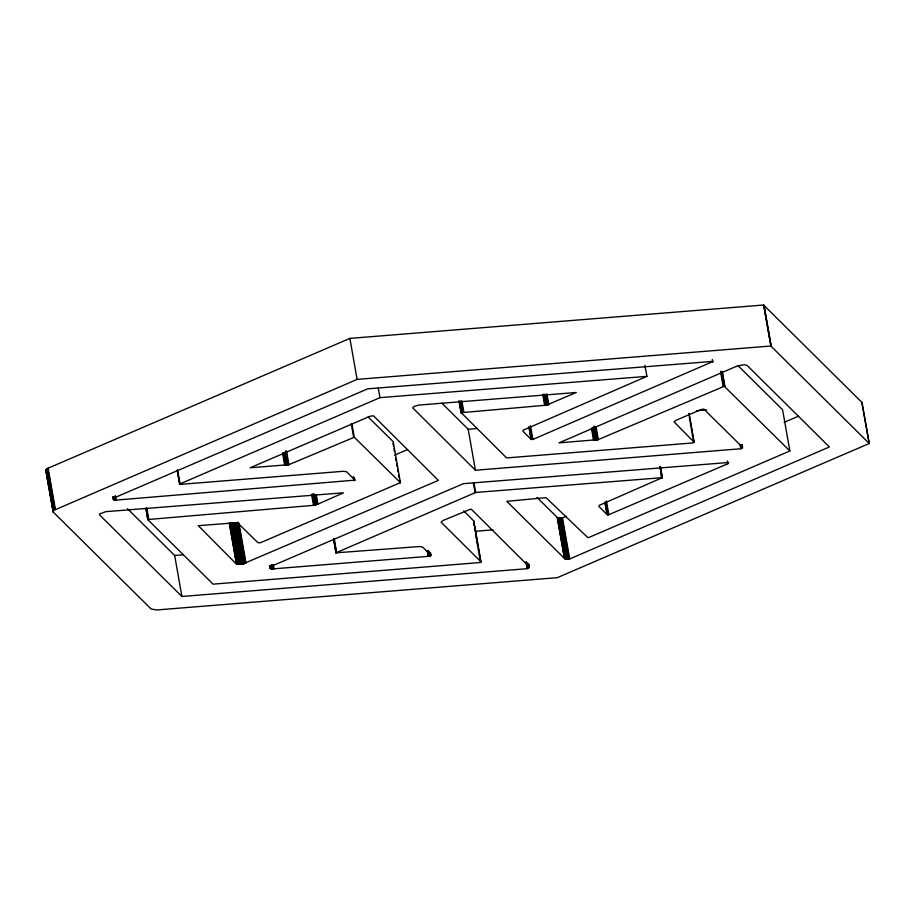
<?xml version="1.0" encoding="UTF-8"?>
<svg xmlns="http://www.w3.org/2000/svg" width="915" height="915" viewBox="0 0 915 915"><rect width="100%" height="100%" fill="white"/><g stroke="black" fill="none" stroke-linecap="round" stroke-linejoin="round"><path stroke-width="1.37" d="M869.25 443.5L770.842 346.007L357.102 379.393L53.413 510.524L53.276 512.091L151.032 608.933L156.454 609.985L557.258 577.674L869.25 443.5L862.021 402.497L763.613 305.015L349.873 338.401L48.106 468.183L46.002 469.75L46.047 471.099M179.637 484.069L379.965 397.648L646.928 376.351L523.106 430.199L522.934 431.228L531.066 439.291L532.85 439.452L713.391 361.334L367.693 388.841L115.164 497.451L113.22 499.247L116.194 500.093L354.951 480.135L346.591 471.774L343.468 471.271L180.587 484.355L179.637 484.069L177.224 470.401M430.851 555.211L422.719 547.159L419.962 546.518L335.942 552.832L475.686 492.464L662.3 477.664L599.062 505.446L598.89 506.475L607.034 514.539L608.818 514.699L727.86 463.722L728.717 462.487L463.413 483.669L271.469 566.213C267.157 567.643 271.744 569.771 274.088 568.798L428.186 556.366L430.908 555.382L430.37 552.477M147.807 519.548L313.525 505.332L317.94 504.119L343.537 492.796L105.854 511.657L99.678 513.91L99.552 514.893L181.902 596.477L527.2 568.684L529.396 567.037L471.568 509.461L470.39 509.255L443.077 520.486L441.099 522.191L480.913 561.764L480.066 562.531L213.081 584.159L147.864 519.709L145.885 508.614M694.13 442.185L674.023 421.838L676.002 420.305L700.947 409.577L703.852 409.097L742.557 447.286L740.784 448.75L475.423 470.241L412.654 407.781L414.426 406.317L418.544 405.093L576.313 392.478L546.449 405.162L461.217 412.688L506.59 457.935L692.655 442.952L694.13 442.185L689.075 413.477M400.427 482.628L354.265 437.256L288.9 464.66L250.104 467.794L370.003 416.279L373.457 415.776L438.388 480.386L242.818 564.006L236.447 564.143L198.303 525.69L237.42 522.648L257.973 542.709L260.386 542.767L400.427 482.628L393.198 441.625L368.104 416.966M394.514 455.155L407.598 449.528M536.991 497.405L557.384 517.57L562.496 517.936L566.431 516.243M784.155 422.364L798.578 416.142M789.874 450.981L589.031 537.414L587.785 537.562L545.969 497.634L506.807 501.329L564.452 558.447L569.725 558.939L829.413 446.966L747.063 365.382L744.478 364.753L737.845 365.726L558.985 442.871L598.33 439.577L724.268 386.279L789.874 450.981L782.6 409.783L737.959 365.577M236.447 564.143L229.219 523.151L233.279 523.346L238.3 522.293L245.54 563.285M441.945 403.24L468.194 429.249L476.704 428.552M696.67 410.744L706.597 409.943M127.471 508.717L174.674 555.474L183.206 554.787M475.926 531.226L492.979 529.854M463.768 510.947L473.741 520.932L480.832 562.119M861.781 402.154L869.147 443.318M764.025 305.313L771.254 346.316M763.842 305.153L771.071 346.156M763.613 305.015L770.842 346.007M742.076 444.553L742.557 447.286M742.031 444.724L742.42 447.629M741.779 445.079L742.259 447.812M741.585 445.273L742.065 448.007M741.333 445.456L741.813 448.19M741.036 445.651L741.516 448.384M740.452 444.473L741.173 448.567M740.063 444.656L740.784 448.75M722.255 371.444L724.909 386.473M722.015 371.318L724.669 386.347M721.855 372.611L724.268 386.279M721.317 372.599L723.731 386.267M720.471 371.284L723.125 386.313M712.282 359.492L712.762 362.226M727.379 460.988L727.86 463.722M688.938 413.683L693.993 442.38M689.35 417.983L689.83 420.717M690.31 423.451L690.791 426.184M691.283 428.918L691.763 431.651M692.243 434.385L692.724 437.118M693.204 439.852L693.684 442.585M644.858 365.268L646.928 376.351M660.378 466.73L662.3 477.664M660.218 466.581L662.266 477.847M660.115 467.108L662.037 478.042M659.898 466.478L661.831 477.413M661.168 475.514L661.648 478.248M596.168 427.271L598.33 439.577M595.608 427.431L597.781 439.738M594.796 426.218L597.209 439.886M594.201 426.356L596.614 440.024M593.595 426.482L596.008 440.138M606.405 501.031L608.818 514.699M593.229 427.946L595.402 440.252M606.039 502.449L608.201 514.745M592.623 428.037L594.796 440.344M605.501 502.438L607.674 514.733M592.016 428.117L594.19 440.412M605.101 502.369L607.274 514.665M604.861 502.244L607.034 514.539M591.433 428.174L593.595 440.47M546.896 393.713L548.828 404.647M546.564 395.223L548.245 404.796M545.969 395.36L547.662 404.933M545.374 395.486L547.056 405.059M544.516 394.228L546.449 405.162M543.91 394.319L545.843 405.254M543.304 394.388L545.237 405.322M542.721 394.445L544.642 405.379M562.496 517.936L569.725 558.939M561.924 517.993L569.153 558.996M561.364 518.039L568.592 559.042M560.826 518.073L568.055 559.065M560.3 518.084L567.529 559.076M559.808 518.073L567.037 559.076M559.34 518.05L566.568 559.054M558.916 518.016L566.145 559.008M558.527 517.959L565.756 558.951M558.173 517.879L565.401 558.882M557.864 517.799L565.093 558.791M557.601 517.696L564.829 558.688M557.384 517.57L564.612 558.573M557.224 517.444L564.452 558.447M530.448 425.784L532.85 439.452M530.071 427.202L532.244 439.497M529.545 427.191L531.718 439.486M529.144 427.122L531.306 439.417M528.904 426.996L531.066 439.291M528.87 564.475L529.35 567.209M528.767 564.647L529.247 567.38M528.618 564.829L529.099 567.563M528.172 563.651L528.893 567.746M527.921 563.834L528.641 567.941M527.623 564.029L528.344 568.124M527.04 562.851L528.012 568.318M526.422 561.673L527.623 568.501M525.999 561.844L527.2 568.684M468.194 429.249L475.423 470.241M461.881 400.976L463.813 411.91M461.251 401.056L463.184 411.979M460.622 401.182L462.555 412.116M460.062 401.353L461.984 412.288M459.593 401.548L461.526 412.482M474.004 482.903L475.686 492.464M459.284 401.754L461.217 412.688M458.918 400.587L461.137 413.054M473.387 483.12L475.068 492.682M473.684 520.761L480.97 561.924M473.535 522.694L474.016 525.427M474.496 528.161L474.976 530.894M475.457 533.628L477.63 545.935M478.11 548.668L478.591 551.402M479.071 554.135L480.524 562.336M430.302 552.843L430.782 555.577M429.981 553.049L430.473 555.782M429.284 551.882L430.004 555.988M428.472 550.693L429.444 556.16M427.843 550.819L428.815 556.286M427.214 550.899L428.186 556.366M393.004 443.237L393.484 445.971M393.965 448.705L394.445 451.438M395.657 458.266L396.138 461M396.618 463.733L397.099 466.467M397.579 469.201L398.059 471.934M398.54 474.668L399.031 477.401M399.512 480.135L399.992 482.868M378.284 388.086L379.965 397.648M349.873 338.401L357.102 379.393M351.852 423.588L354.265 437.256M351.234 423.634L353.647 437.301M354.334 477.596L354.814 480.329M354.025 477.802L354.505 480.535M353.327 476.635L354.048 480.741M334.192 538.569L336.594 552.237M333.792 538.775L336.423 553.083M333.689 539.312L336.091 552.98M333.575 538.981L335.942 552.832M316.247 494.558L317.94 504.119M315.789 494.74L317.482 504.302M315.298 494.924L316.979 504.485M314.771 495.095L316.453 504.657M313.971 493.883L315.904 504.817M313.399 494.031L315.32 504.966M312.804 494.169L314.737 505.103M312.198 494.294L314.131 505.229M311.592 494.397L313.525 505.332M286.486 450.992L288.9 464.66M285.915 451.141L288.317 464.809M285.32 451.278L287.733 464.946M284.954 452.765L287.127 465.072M284.348 452.879L286.521 465.175M283.742 452.971L285.915 465.266M283.135 453.039L285.308 465.346M282.552 453.097L284.714 465.403M273.368 564.704L274.088 568.798M272.819 564.738L273.539 568.833M272.281 564.761L273.002 568.856M271.778 564.761L272.498 568.856M271.298 564.749L272.018 568.844M271.092 566.076L271.572 568.81M270.68 566.03L271.16 568.764M270.302 565.962L270.783 568.695M269.971 565.882L270.463 568.615M269.696 565.79L270.177 568.524M269.456 565.676L269.936 568.409M239.021 523.483L246.009 563.114M237.808 522.454L245.037 563.457M237.282 522.614L244.511 563.606M236.733 522.751L243.962 563.754M236.173 522.888L243.401 563.892M235.59 523.014L242.818 564.006M235.018 523.117L242.246 564.12M234.434 523.208L241.663 564.212M233.851 523.288L241.08 564.292M233.279 523.346L240.508 564.349M232.719 523.391L239.947 564.395M232.181 523.426L239.41 564.418M231.655 523.437L238.895 564.429M231.163 523.426L238.392 564.429M230.706 523.403L237.934 564.406M230.271 523.369L237.5 564.361M229.882 523.311L237.111 564.303M229.528 523.231L236.756 564.235M177.487 470.013L180.118 484.321M177.27 470.219L179.786 484.218M174.674 555.474L181.902 596.477M146.789 508.008L148.71 518.942M146.32 508.214L148.253 519.148M146.011 508.42L147.864 519.709M115.473 495.999L116.194 500.093M114.993 495.987L115.713 500.082M114.787 497.314L115.267 500.048M114.375 497.268L114.855 500.002M113.998 497.2L114.478 499.933M113.666 497.12L114.146 499.853M113.38 497.028L113.86 499.762M113.151 496.914L113.632 499.647M112.957 496.799L113.437 499.521M48.106 468.183L55.335 509.175M47.683 468.4L54.911 509.403M47.306 468.629L54.534 509.632M46.962 468.857L54.191 509.849M46.654 469.086L53.882 510.078M46.402 469.303L53.63 510.307M46.173 469.532L53.413 510.524M46.002 469.75L53.23 510.742M45.876 469.955L53.276 512.091M45.784 470.161L53.139 511.92"/></g></svg>
